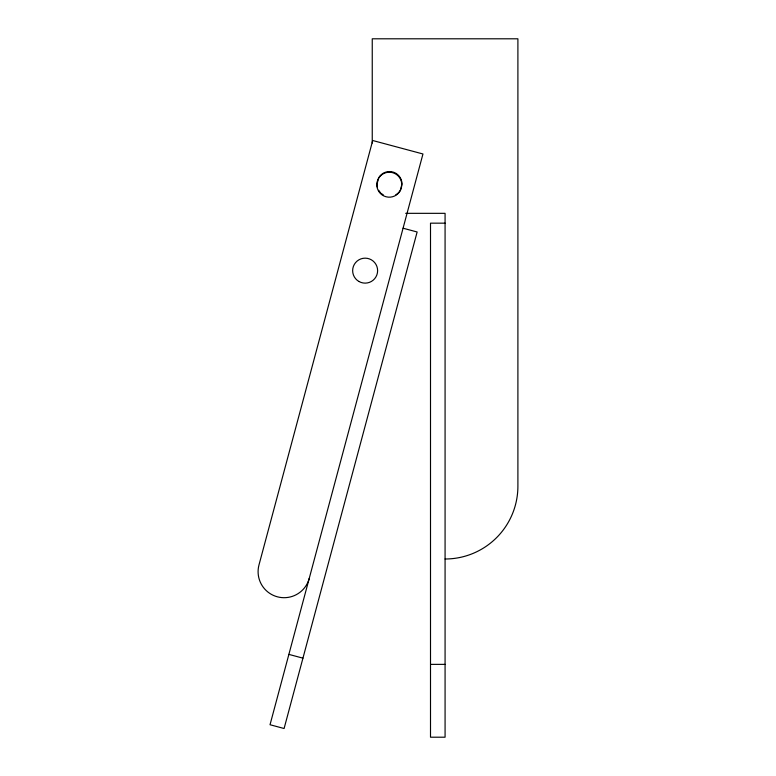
<?xml version="1.0" encoding="UTF-8"?>
<svg xmlns="http://www.w3.org/2000/svg" width="776" height="776" viewBox="0 0 776 776"><rect width="100%" height="100%" fill="white"/><g stroke="black" fill="none" stroke-linecap="round" stroke-linejoin="round"><path stroke-width="1.16" d="M405.673 213.332L445.075 213.332L445.075 737.2L430.505 737.2L430.505 223.168L445.075 223.168M430.505 664.372L445.075 664.372M403.074 228.212L417.139 231.985L284.094 728.509L270.029 724.736L422.959 153.978L372.713 140.514L258.98 564.957A26.006 26.006 0 0 0 277.381 596.812A26.006 26.006 0 0 0 309.236 578.421M288.876 654.391L302.95 658.155M372.247 143.036L372.247 38.8L517.902 38.8L517.902 486.174A72.828 72.828 0 0 1 445.075 559.001M395.76 194.834A12.484 12.484 0 0 0 400.329 190.266L401.997 184.019A12.484 12.484 0 0 0 378.707 177.782L377.029 184.019A12.484 12.484 0 0 0 377.456 187.258M383.276 194.834A12.484 12.484 0 0 1 381.491 193.583M380.686 192.855A12.484 12.484 0 0 1 378.707 190.266M358.89 281.455A12.484 12.484 0 0 0 377.621 270.649A12.484 12.484 0 0 0 358.89 259.834A12.484 12.484 0 0 0 358.89 281.455M380.463 193.534A12.484 12.484 0 0 0 401.347 187.938A12.484 12.484 0 0 0 386.06 172.641A12.484 12.484 0 0 0 380.463 193.534"/></g></svg>
